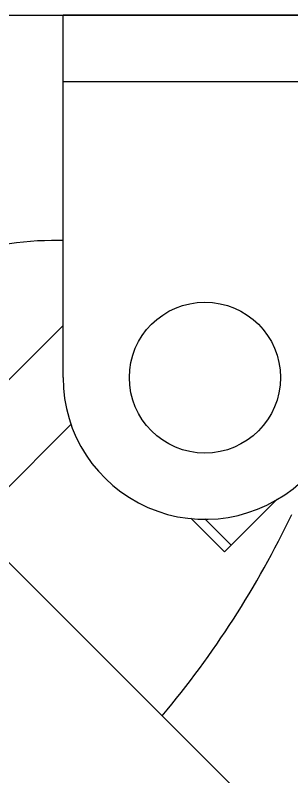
# Model space of a CAD drawing. Header units: inches. Extents: x -1293886 to -986005, y -15154 to 203628.
# Drawn here: x -1237727.9 to -1237628.3, y 87662.1 to 87936.8 of the extents above; entities that cross this region are included whole.
import ezdxf

# ---------------------------------------------------------------- set-up
doc = ezdxf.new("R2010")
doc.units = ezdxf.units.IN
doc.header["$LTSCALE"] = 100
doc.header["$MEASUREMENT"] = 0
doc.layers.add('W_DIM', color=4, linetype='Continuous')

# ---------------------------------------------------------------- blocks, each defined once
blk = doc.blocks.new('1111')
at = {"layer": 'W_DIM', "color": 7}
for p, q in [((-2283465.11, 1712437.48), (-2275933.7, 1712437.48)), ((-2277196.33, 1712306.76), (-2277196.33, 1712437.48)), ((-2276906.65, 1712437.48), (-2277196.33, 1712437.48)), ((-2277196.33, 1712413.63), (-2276953.58, 1712413.63)), ((-2277196.33, 1712356.17), (-2277200.46, 1712356.17)), ((-2277196.33, 1712325.53), (-2277333.17, 1712188.68)), ((-2277313.89, 1712169.4), (-2277193.38, 1712289.91)), ((-2277138.17, 1712243.92), (-2277119.2, 1712262.89)), ((-2277150.31, 1712256.05), (-2277138.17, 1712243.92)), ((-2277145.2, 1712255.76), (-2277135.76, 1712246.33)), ((-2277123.52, 1712147.72), (-2277222.32, 1712246.52))]:
    blk.add_line(p, q, dxfattribs=at)
blk.add_circle((-2277145.21, 1712306.76), 27.22, dxfattribs=at)
for centre, radius, start, end in [((-2277200.45, 1712253.93), 102.24, 90.0086, 135), ((-2277145.21, 1712306.76), 51.12, 180, 312.6204), ((-2277421.73, 1712403.76), 340.79, 320.0192, 334.5723)]:
    blk.add_arc(centre, radius, start, end, dxfattribs=at)

msp = doc.modelspace()

# ---------------------------------------------------------------- block references
at = {"layer": 'W_DIM'}
msp.add_blockref('1111', (1039485.65, -1624500.72), dxfattribs=at)

doc.saveas('drawing.dxf')
